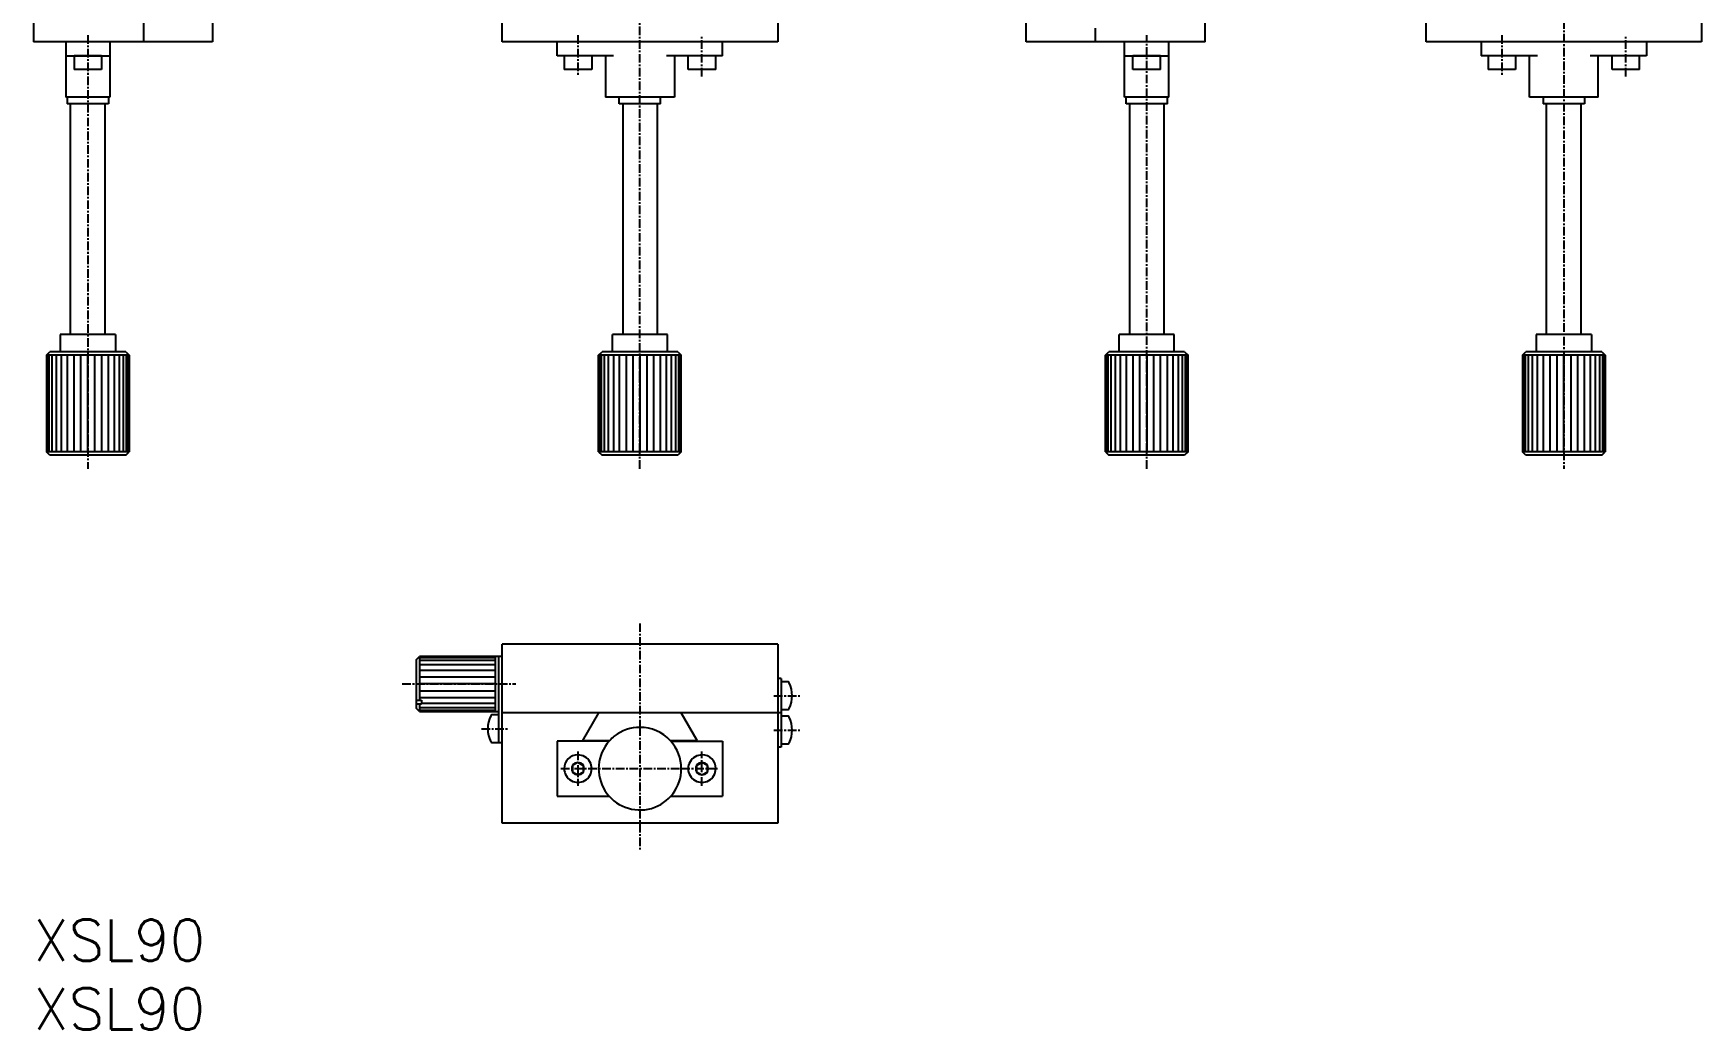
# Model space of a CAD drawing. Extents: x 1279 to 1540, y 1049 to 1341.
# Drawn here: x 1282.8 to 1525, y 1049.4 to 1194.1 of the extents above; entities that cross this region are included whole.
import ezdxf

# ---------------------------------------------------------------- set-up
doc = ezdxf.new("R2010")
doc.units = 0
doc.linetypes.add('CENTER', pattern=[2, 1.25, -0.25, 0.25, -0.25])
doc.layers.get('0').update_dxf_attribs({"linetype": 'CONTINUOUS'})
doc.layers.add('CENTER', color=1, linetype='CENTER')
doc.styles.get("Standard").update_dxf_attribs({"font": 'TXT', "bigfont": 'BIGFONT'})

msp = doc.modelspace()

# ---------------------------------------------------------------- linework, layer by layer
at = {"color": 7, "linetype": 'CONTINUOUS'}
for p, q in [((1282.84, 1282.81), (1282.84, 1192.81)), ((1350.9, 1192.81), (1350.9, 1281.81)), ((1390.9, 1282.81), (1390.9, 1192.81)), ((1452.96, 1192.81), (1452.96, 1282.81)), ((1525.02, 1282.81), (1525.02, 1192.81)), ((1426.96, 1192.81), (1426.96, 1237.81)), ((1485.02, 1192.81), (1485.02, 1227.81)), ((1298.84, 1201.81), (1298.84, 1192.81)), ((1308.84, 1197.31), (1308.84, 1192.81)), ((1436.96, 1194.81), (1436.96, 1192.81)), ((1308.84, 1192.81), (1282.84, 1192.81)), ((1287.74, 1192.81), (1283.44, 1192.81)), ((1287.54, 1192.81), (1287.54, 1190.81)), ((1293.94, 1192.81), (1293.94, 1190.81)), ((1356.9, 1192.81), (1350.9, 1192.81)), ((1358.9, 1192.81), (1356.9, 1192.81)), ((1360.9, 1192.81), (1358.9, 1192.81)), ((1358.9, 1190.81), (1358.9, 1192.81)), ((1366.9, 1192.81), (1360.9, 1192.81)), ((1367.9, 1192.81), (1366.9, 1192.81)), ((1368.4, 1192.81), (1367.9, 1192.81)), ((1373.4, 1192.81), (1368.4, 1192.81)), ((1373.9, 1192.81), (1373.4, 1192.81)), ((1374.9, 1192.81), (1373.9, 1192.81)), ((1380.9, 1192.81), (1374.9, 1192.81)), ((1382.9, 1192.81), (1380.9, 1192.81)), ((1384.9, 1192.81), (1382.9, 1192.81)), ((1382.9, 1190.81), (1382.9, 1192.81)), ((1390.9, 1192.81), (1384.9, 1192.81)), ((1452.96, 1192.81), (1426.96, 1192.81)), ((1441.26, 1190.81), (1441.26, 1192.81)), ((1447.66, 1190.81), (1447.66, 1192.81)), ((1525.02, 1192.81), (1485.02, 1192.81)), ((1493.02, 1192.81), (1493.02, 1190.81)), ((1517.02, 1192.81), (1517.02, 1190.81)), ((1287.54, 1190.81), (1287.54, 1184.81)), ((1287.54, 1190.81), (1293.94, 1190.81)), ((1292.74, 1190.81), (1288.74, 1190.81)), ((1288.74, 1190.81), (1288.74, 1188.81)), ((1292.74, 1190.81), (1292.74, 1188.81)), ((1293.94, 1190.81), (1293.94, 1184.81)), ((1359.9, 1190.81), (1358.9, 1190.81)), ((1363.9, 1190.81), (1358.9, 1190.81)), ((1359.9, 1190.81), (1359.9, 1188.81)), ((1367.06, 1190.81), (1363.9, 1190.81)), ((1363.9, 1190.81), (1363.9, 1188.81)), ((1365.9, 1190.81), (1365.9, 1184.81)), ((1382.9, 1190.81), (1374.74, 1190.81)), ((1375.9, 1190.81), (1375.9, 1184.81)), ((1377.9, 1188.81), (1377.9, 1190.81)), ((1381.9, 1188.81), (1381.9, 1190.81)), ((1441.26, 1184.81), (1441.26, 1190.81)), ((1441.26, 1190.81), (1447.66, 1190.81)), ((1442.46, 1188.81), (1442.46, 1190.81)), ((1446.46, 1190.81), (1442.46, 1190.81)), ((1446.46, 1188.81), (1446.46, 1190.81)), ((1447.66, 1184.81), (1447.66, 1190.81)), ((1501.18, 1190.81), (1493.02, 1190.81)), ((1494.02, 1190.81), (1494.02, 1188.81)), ((1498.02, 1190.81), (1494.02, 1190.81)), ((1498.02, 1190.81), (1498.02, 1188.81)), ((1500.02, 1184.81), (1500.02, 1190.81)), ((1512.02, 1190.81), (1508.86, 1190.81)), ((1510.02, 1184.81), (1510.02, 1190.81)), ((1517.02, 1190.81), (1512.02, 1190.81)), ((1512.02, 1188.81), (1512.02, 1190.81)), ((1517.02, 1190.81), (1516.02, 1190.81)), ((1516.02, 1188.81), (1516.02, 1190.81)), ((1292.74, 1188.81), (1288.74, 1188.81)), ((1363.9, 1188.81), (1359.9, 1188.81)), ((1381.9, 1188.81), (1377.9, 1188.81)), ((1446.46, 1188.81), (1442.46, 1188.81)), ((1498.02, 1188.81), (1494.02, 1188.81)), ((1516.02, 1188.81), (1512.02, 1188.81)), ((1293.94, 1184.81), (1287.54, 1184.81)), ((1287.74, 1184.81), (1287.74, 1183.81)), ((1293.74, 1184.81), (1293.74, 1183.81)), ((1367.9, 1184.81), (1365.9, 1184.81)), ((1367.9, 1183.81), (1367.9, 1184.81)), ((1373.9, 1184.81), (1367.9, 1184.81)), ((1375.9, 1184.81), (1373.9, 1184.81)), ((1373.9, 1183.81), (1373.9, 1184.81)), ((1447.66, 1184.81), (1441.26, 1184.81)), ((1441.46, 1183.81), (1441.46, 1184.81)), ((1447.46, 1183.81), (1447.46, 1184.81)), ((1502.52, 1184.81), (1500.02, 1184.81)), ((1502.02, 1184.81), (1502.02, 1183.81)), ((1507.52, 1184.81), (1502.52, 1184.81)), ((1510.02, 1184.81), (1507.52, 1184.81)), ((1508.02, 1184.81), (1508.02, 1183.81)), ((1288.24, 1183.81), (1287.74, 1183.81)), ((1288.24, 1150.31), (1288.24, 1183.81)), ((1293.24, 1183.81), (1288.24, 1183.81)), ((1293.24, 1150.31), (1293.24, 1183.81)), ((1293.74, 1183.81), (1293.24, 1183.81)), ((1368.4, 1183.81), (1367.9, 1183.81)), ((1368.4, 1183.81), (1368.4, 1150.31)), ((1373.4, 1183.81), (1368.4, 1183.81)), ((1373.4, 1183.81), (1373.4, 1150.31)), ((1373.9, 1183.81), (1373.4, 1183.81)), ((1441.96, 1183.81), (1441.46, 1183.81)), ((1441.96, 1183.81), (1441.96, 1150.31)), ((1446.96, 1183.81), (1441.96, 1183.81)), ((1446.96, 1183.81), (1446.96, 1150.31)), ((1447.46, 1183.81), (1446.96, 1183.81)), ((1502.52, 1183.81), (1502.02, 1183.81)), ((1502.52, 1150.31), (1502.52, 1183.81)), ((1507.52, 1183.81), (1502.52, 1183.81)), ((1507.52, 1150.31), (1507.52, 1183.81)), ((1508.02, 1183.81), (1507.52, 1183.81)), ((1288.24, 1150.31), (1286.74, 1150.31)), ((1286.74, 1150.31), (1286.74, 1147.81)), ((1294.74, 1150.31), (1286.74, 1150.31)), ((1293.24, 1150.31), (1288.24, 1150.31)), ((1294.74, 1150.31), (1293.24, 1150.31)), ((1294.74, 1150.31), (1294.74, 1147.81)), ((1294.74, 1150.31), (1294.74, 1147.81)), ((1368.4, 1150.31), (1366.9, 1150.31)), ((1366.9, 1147.81), (1366.9, 1150.31)), ((1374.9, 1150.31), (1366.9, 1150.31)), ((1366.9, 1147.81), (1366.9, 1150.31)), ((1373.4, 1150.31), (1368.4, 1150.31)), ((1374.9, 1150.31), (1373.4, 1150.31)), ((1374.9, 1147.81), (1374.9, 1150.31)), ((1440.46, 1147.81), (1440.46, 1150.31)), ((1448.46, 1150.31), (1440.46, 1150.31)), ((1440.46, 1147.81), (1440.46, 1150.31)), ((1441.96, 1150.31), (1440.46, 1150.31)), ((1446.96, 1150.31), (1441.96, 1150.31)), ((1448.46, 1150.31), (1446.96, 1150.31)), ((1448.46, 1147.81), (1448.46, 1150.31)), ((1509.02, 1150.31), (1501.02, 1150.31)), ((1501.02, 1150.31), (1501.02, 1147.81)), ((1502.52, 1150.31), (1501.02, 1150.31)), ((1507.52, 1150.31), (1502.52, 1150.31)), ((1509.02, 1150.31), (1507.52, 1150.31)), ((1509.02, 1150.31), (1509.02, 1147.81)), ((1509.02, 1150.31), (1509.02, 1147.81)), ((1284.74, 1147.31), (1285.24, 1147.81)), ((1284.83, 1147.31), (1284.74, 1147.31)), ((1284.74, 1147.31), (1284.74, 1133.31)), ((1285.1, 1147.31), (1284.83, 1147.31)), ((1285.54, 1147.31), (1285.1, 1147.31)), ((1296.24, 1147.81), (1285.24, 1147.81)), ((1286.14, 1147.31), (1285.54, 1147.31)), ((1286.88, 1147.31), (1286.14, 1147.31)), ((1287.74, 1147.31), (1286.88, 1147.31)), ((1288.72, 1147.31), (1287.74, 1147.31)), ((1289.7, 1147.31), (1288.72, 1147.31)), ((1290.74, 1147.31), (1289.7, 1147.31)), ((1296.74, 1147.31), (1290.74, 1147.31)), ((1296.24, 1147.81), (1296.74, 1147.31)), ((1296.74, 1147.31), (1296.74, 1133.31)), ((1296.74, 1133.31), (1296.74, 1147.31)), ((1364.9, 1147.31), (1365.4, 1147.81)), ((1364.9, 1133.31), (1364.9, 1147.31)), ((1370.9, 1147.31), (1364.9, 1147.31)), ((1364.9, 1147.31), (1364.9, 1133.31)), ((1376.4, 1147.81), (1365.4, 1147.81)), ((1374.9, 1147.81), (1366.9, 1147.81)), ((1371.94, 1147.31), (1370.9, 1147.31)), ((1372.92, 1147.31), (1371.94, 1147.31)), ((1373.9, 1147.31), (1372.92, 1147.31)), ((1374.76, 1147.31), (1373.9, 1147.31)), ((1375.5, 1147.31), (1374.76, 1147.31)), ((1376.1, 1147.31), (1375.5, 1147.31)), ((1376.54, 1147.31), (1376.1, 1147.31)), ((1376.4, 1147.81), (1376.9, 1147.31)), ((1376.81, 1147.31), (1376.54, 1147.31)), ((1376.9, 1147.31), (1376.81, 1147.31)), ((1376.9, 1133.31), (1376.9, 1147.31)), ((1438.46, 1147.31), (1438.96, 1147.81)), ((1438.55, 1147.31), (1438.46, 1147.31)), ((1438.46, 1147.31), (1438.46, 1133.31)), ((1444.46, 1147.31), (1438.46, 1147.31)), ((1438.46, 1133.31), (1438.46, 1147.31)), ((1438.82, 1147.31), (1438.55, 1147.31)), ((1439.26, 1147.31), (1438.82, 1147.31)), ((1449.96, 1147.81), (1438.96, 1147.81)), ((1448.46, 1147.81), (1440.46, 1147.81)), ((1445.5, 1147.31), (1444.46, 1147.31)), ((1446.48, 1147.31), (1445.5, 1147.31)), ((1447.46, 1147.31), (1446.48, 1147.31)), ((1448.32, 1147.31), (1447.46, 1147.31)), ((1449.06, 1147.31), (1448.32, 1147.31)), ((1449.66, 1147.31), (1449.06, 1147.31)), ((1450.1, 1147.31), (1449.66, 1147.31)), ((1449.96, 1147.81), (1450.46, 1147.31)), ((1450.37, 1147.31), (1450.1, 1147.31)), ((1450.46, 1147.31), (1450.37, 1147.31)), ((1450.46, 1133.31), (1450.46, 1147.31)), ((1499.02, 1147.31), (1499.52, 1147.81)), ((1499.02, 1147.31), (1499.02, 1133.31)), ((1499.11, 1147.31), (1499.02, 1147.31)), ((1499.38, 1147.31), (1499.11, 1147.31)), ((1499.82, 1147.31), (1499.38, 1147.31)), ((1510.52, 1147.81), (1499.52, 1147.81)), ((1500.42, 1147.31), (1499.82, 1147.31)), ((1501.16, 1147.31), (1500.42, 1147.31)), ((1509.02, 1147.81), (1501.02, 1147.81)), ((1502.02, 1147.31), (1501.16, 1147.31)), ((1503, 1147.31), (1502.02, 1147.31)), ((1503.98, 1147.31), (1503, 1147.31)), ((1505.02, 1147.31), (1503.98, 1147.31)), ((1511.02, 1147.31), (1505.02, 1147.31)), ((1510.52, 1147.81), (1511.02, 1147.31)), ((1511.02, 1133.31), (1511.02, 1147.31)), ((1511.02, 1147.31), (1511.02, 1133.31)), ((1285.24, 1132.81), (1284.74, 1133.31)), ((1284.83, 1133.31), (1284.74, 1133.31)), ((1285.1, 1133.31), (1284.83, 1133.31)), ((1285.54, 1133.31), (1285.1, 1133.31)), ((1288.54, 1132.81), (1285.24, 1132.81)), ((1286.14, 1133.31), (1285.54, 1133.31)), ((1286.88, 1133.31), (1286.14, 1133.31)), ((1287.74, 1133.31), (1286.88, 1133.31)), ((1288.72, 1133.31), (1287.74, 1133.31)), ((1288.74, 1132.81), (1288.54, 1132.81)), ((1289.7, 1133.31), (1288.72, 1133.31)), ((1292.74, 1132.81), (1288.74, 1132.81)), ((1290.74, 1133.31), (1289.7, 1133.31)), ((1296.74, 1133.31), (1290.74, 1133.31)), ((1296.24, 1132.81), (1292.74, 1132.81)), ((1296.24, 1132.81), (1296.74, 1133.31)), ((1364.9, 1133.31), (1365.4, 1132.81)), ((1370.9, 1133.31), (1364.9, 1133.31)), ((1368.9, 1132.81), (1365.4, 1132.81)), ((1372.9, 1132.81), (1368.9, 1132.81)), ((1371.94, 1133.31), (1370.9, 1133.31)), ((1372.92, 1133.31), (1371.94, 1133.31)), ((1373.1, 1132.81), (1372.9, 1132.81)), ((1373.9, 1133.31), (1372.92, 1133.31)), ((1376.4, 1132.81), (1373.1, 1132.81)), ((1374.76, 1133.31), (1373.9, 1133.31)), ((1375.5, 1133.31), (1374.76, 1133.31)), ((1376.1, 1133.31), (1375.5, 1133.31)), ((1376.54, 1133.31), (1376.1, 1133.31)), ((1376.9, 1133.31), (1376.4, 1132.81)), ((1376.81, 1133.31), (1376.54, 1133.31)), ((1376.9, 1133.31), (1376.81, 1133.31)), ((1444.46, 1133.31), (1438.46, 1133.31)), ((1438.46, 1133.31), (1438.96, 1132.81)), ((1442.46, 1132.81), (1438.96, 1132.81)), ((1446.46, 1132.81), (1442.46, 1132.81)), ((1445.5, 1133.31), (1444.46, 1133.31)), ((1446.48, 1133.31), (1445.5, 1133.31)), ((1446.66, 1132.81), (1446.46, 1132.81)), ((1447.46, 1133.31), (1446.48, 1133.31)), ((1449.96, 1132.81), (1446.66, 1132.81)), ((1448.32, 1133.31), (1447.46, 1133.31)), ((1449.06, 1133.31), (1448.32, 1133.31)), ((1449.66, 1133.31), (1449.06, 1133.31)), ((1450.1, 1133.31), (1449.66, 1133.31)), ((1450.46, 1133.31), (1449.96, 1132.81)), ((1450.37, 1133.31), (1450.1, 1133.31)), ((1450.46, 1133.31), (1450.37, 1133.31)), ((1499.11, 1133.31), (1499.02, 1133.31)), ((1499.52, 1132.81), (1499.02, 1133.31)), ((1499.38, 1133.31), (1499.11, 1133.31)), ((1499.82, 1133.31), (1499.38, 1133.31)), ((1502.82, 1132.81), (1499.52, 1132.81)), ((1500.42, 1133.31), (1499.82, 1133.31)), ((1501.16, 1133.31), (1500.42, 1133.31)), ((1502.02, 1133.31), (1501.16, 1133.31)), ((1503, 1133.31), (1502.02, 1133.31)), ((1503.02, 1132.81), (1502.82, 1132.81)), ((1503.98, 1133.31), (1503, 1133.31)), ((1507.02, 1132.81), (1503.02, 1132.81)), ((1505.02, 1133.31), (1503.98, 1133.31)), ((1511.02, 1133.31), (1505.02, 1133.31)), ((1510.52, 1132.81), (1507.02, 1132.81)), ((1510.52, 1132.81), (1511.02, 1133.31)), ((1350.9, 1103.58), (1350.9, 1105.38)), ((1370.9, 1105.38), (1350.9, 1105.38)), ((1390.9, 1105.38), (1370.9, 1105.38)), ((1390.9, 1105.38), (1390.9, 1079.38)), ((1338.4, 1103.08), (1338.9, 1103.58)), ((1338.4, 1103.08), (1338.4, 1096.08)), ((1349.9, 1103.58), (1338.9, 1103.58)), ((1350.4, 1103.58), (1349.9, 1103.58)), ((1349.9, 1103.33), (1349.9, 1103.58)), ((1349.9, 1103.58), (1349.9, 1095.58)), ((1350.4, 1095.58), (1350.4, 1103.58)), ((1350.9, 1103.58), (1350.4, 1103.58)), ((1350.9, 1091.08), (1350.9, 1103.58)), ((1391.4, 1100.38), (1390.9, 1100.38)), ((1391.4, 1100.38), (1391.4, 1095.38)), ((1338.4, 1097.22), (1339.2, 1097.22)), ((1339.2, 1097.22), (1339.2, 1096.65)), ((1339.2, 1096.65), (1338.4, 1096.65)), ((1338.9, 1095.58), (1338.4, 1096.08)), ((1338.9, 1095.58), (1350.4, 1095.58)), ((1350.4, 1091.08), (1350.4, 1095.58)), ((1391.4, 1095.38), (1350.9, 1095.38)), ((1364.9, 1095.38), (1362.53, 1091.28)), ((1379.21, 1091.38), (1376.9, 1095.38)), ((1391.4, 1095.38), (1391.4, 1090.38)), ((1350.4, 1091.08), (1350.9, 1091.08)), ((1350.9, 1079.38), (1350.9, 1091.08)), ((1358.9, 1091.28), (1358.9, 1083.28)), ((1358.9, 1091.28), (1358.9, 1083.28)), ((1362.53, 1091.28), (1358.9, 1091.28)), ((1366.43, 1091.28), (1362.53, 1091.28)), ((1362.59, 1091.38), (1366.52, 1091.38)), ((1375.28, 1091.38), (1379.21, 1091.38)), ((1375.37, 1091.28), (1379.27, 1091.28)), ((1379.27, 1091.28), (1379.21, 1091.38)), ((1379.27, 1091.28), (1382.9, 1091.28)), ((1382.9, 1091.28), (1382.9, 1083.28)), ((1390.9, 1090.68), (1390.9, 1090.38)), ((1391.4, 1090.38), (1390.9, 1090.38)), ((1361.9, 1088.18), (1361.12, 1087.73)), ((1361.12, 1087.73), (1361.12, 1086.83)), ((1361.9, 1088.18), (1362.68, 1087.73)), ((1362.68, 1086.83), (1362.68, 1087.73)), ((1379.12, 1087.73), (1379.9, 1088.18)), ((1379.12, 1087.73), (1379.12, 1086.83)), ((1380.68, 1087.73), (1379.9, 1088.18)), ((1380.68, 1086.83), (1380.68, 1087.73)), ((1361.12, 1086.83), (1361.9, 1086.38)), ((1361.9, 1086.38), (1362.68, 1086.83)), ((1379.12, 1086.83), (1379.9, 1086.38)), ((1379.9, 1086.38), (1380.68, 1086.83)), ((1358.9, 1083.28), (1366.43, 1083.28)), ((1375.37, 1083.28), (1382.9, 1083.28)), ((1379.9, 1079.38), (1350.9, 1079.38)), ((1390.9, 1079.38), (1379.9, 1079.38))]:
    msp.add_line(p, q, dxfattribs=at)
at = {"color": 3, "linetype": 'CONTINUOUS'}
for p, q in [((1284.83, 1147.31), (1284.83, 1133.31)), ((1285.1, 1147.31), (1285.1, 1133.31)), ((1285.54, 1147.31), (1285.54, 1133.31)), ((1286.14, 1147.31), (1286.14, 1133.31)), ((1286.88, 1147.31), (1286.88, 1133.31)), ((1287.74, 1147.31), (1287.74, 1133.31)), ((1288.72, 1147.31), (1288.72, 1133.31)), ((1289.7, 1147.31), (1289.7, 1133.31)), ((1290.74, 1133.31), (1290.74, 1147.31)), ((1291.78, 1133.31), (1291.78, 1147.31)), ((1292.76, 1133.31), (1292.76, 1147.31)), ((1293.74, 1133.31), (1293.74, 1147.31)), ((1294.6, 1133.31), (1294.6, 1147.31)), ((1295.33, 1133.31), (1295.33, 1147.31)), ((1295.93, 1133.31), (1295.93, 1147.31)), ((1296.38, 1133.31), (1296.38, 1147.31)), ((1296.65, 1133.31), (1296.65, 1147.31)), ((1364.99, 1147.31), (1364.99, 1133.31)), ((1365.26, 1147.31), (1365.26, 1133.31)), ((1365.7, 1147.31), (1365.7, 1133.31)), ((1366.3, 1147.31), (1366.3, 1133.31)), ((1367.04, 1147.31), (1367.04, 1133.31)), ((1367.9, 1147.31), (1367.9, 1133.31)), ((1368.88, 1147.31), (1368.88, 1133.31)), ((1369.86, 1147.31), (1369.86, 1133.31)), ((1370.9, 1147.31), (1370.9, 1133.31)), ((1371.94, 1133.31), (1371.94, 1147.31)), ((1372.92, 1133.31), (1372.92, 1147.31)), ((1373.9, 1133.31), (1373.9, 1147.31)), ((1374.76, 1133.31), (1374.76, 1147.31)), ((1375.5, 1133.31), (1375.5, 1147.31)), ((1376.1, 1133.31), (1376.1, 1147.31)), ((1376.54, 1133.31), (1376.54, 1147.31)), ((1376.81, 1133.31), (1376.81, 1147.31)), ((1438.55, 1147.31), (1438.55, 1133.31)), ((1438.82, 1147.31), (1438.82, 1133.31)), ((1439.26, 1147.31), (1439.26, 1133.31)), ((1439.86, 1147.31), (1439.86, 1133.31)), ((1440.6, 1147.31), (1440.6, 1133.31)), ((1441.46, 1147.31), (1441.46, 1133.31)), ((1442.44, 1147.31), (1442.44, 1133.31)), ((1443.42, 1147.31), (1443.42, 1133.31)), ((1444.46, 1147.31), (1444.46, 1133.31)), ((1445.5, 1133.31), (1445.5, 1147.31)), ((1446.48, 1133.31), (1446.48, 1147.31)), ((1447.46, 1133.31), (1447.46, 1147.31)), ((1448.32, 1133.31), (1448.32, 1147.31)), ((1449.06, 1133.31), (1449.06, 1147.31)), ((1449.66, 1133.31), (1449.66, 1147.31)), ((1450.1, 1133.31), (1450.1, 1147.31)), ((1450.37, 1133.31), (1450.37, 1147.31)), ((1499.11, 1147.31), (1499.11, 1133.31)), ((1499.38, 1147.31), (1499.38, 1133.31)), ((1499.82, 1147.31), (1499.82, 1133.31)), ((1500.42, 1147.31), (1500.42, 1133.31)), ((1501.16, 1147.31), (1501.16, 1133.31)), ((1502.02, 1147.31), (1502.02, 1133.31)), ((1503, 1147.31), (1503, 1133.31)), ((1503.98, 1147.31), (1503.98, 1133.31)), ((1505.02, 1133.31), (1505.02, 1147.31)), ((1506.06, 1133.31), (1506.06, 1147.31)), ((1507.04, 1133.31), (1507.04, 1147.31)), ((1508.02, 1133.31), (1508.02, 1147.31)), ((1508.88, 1133.31), (1508.88, 1147.31)), ((1509.62, 1133.31), (1509.62, 1147.31)), ((1510.22, 1133.31), (1510.22, 1147.31)), ((1510.66, 1133.31), (1510.66, 1147.31)), ((1510.93, 1133.31), (1510.93, 1147.31)), ((1338.9, 1103.58), (1338.9, 1097.22)), ((1338.9, 1103.44), (1349.9, 1103.44)), ((1338.9, 1103.04), (1349.9, 1103.04)), ((1338.9, 1102.41), (1349.9, 1102.41)), ((1338.9, 1101.58), (1349.9, 1101.58)), ((1338.9, 1100.62), (1349.9, 1100.62)), ((1349.9, 1099.58), (1338.9, 1099.58)), ((1392.39, 1099.88), (1391.4, 1099.88)), ((1349.9, 1098.54), (1338.9, 1098.54)), ((1349.9, 1097.58), (1338.9, 1097.58)), ((1338.9, 1096.65), (1338.9, 1095.58)), ((1349.9, 1096.12), (1338.9, 1096.12)), ((1349.9, 1095.72), (1338.9, 1095.72)), ((1349.9, 1096.75), (1339.2, 1096.75)), ((1350.4, 1095.08), (1349.41, 1095.08)), ((1391.4, 1095.88), (1392.39, 1095.88)), ((1392.39, 1094.88), (1391.4, 1094.88)), ((1349.41, 1091.08), (1350.4, 1091.08)), ((1391.4, 1090.88), (1392.39, 1090.88))]:
    msp.add_line(p, q, dxfattribs=at)
for centre, radius, start, end in [((1392.39, 1099.68), 0.2, 25.6716, 90), ((1388.64, 1097.88), 4.35, 334.3284, 25.6716), ((1353.15, 1093.08), 4.35, 154.3284, 205.6716), ((1349.41, 1094.88), 0.2, 90, 154.3284), ((1392.39, 1096.08), 0.2, 270, 334.3284), ((1392.39, 1094.68), 0.2, 25.6716, 90), ((1388.64, 1092.88), 4.35, 334.3284, 25.6716), ((1349.41, 1091.28), 0.2, 205.6716, 270), ((1392.39, 1091.08), 0.2, 270, 334.3284)]:
    msp.add_arc(centre, radius, start, end, dxfattribs=at)
at = {"color": 7, "linetype": 'CONTINUOUS'}
for centre, radius, start, end in [((1370.9, 1087.28), 6, 90, 128.4332), ((1370.9, 1087.28), 6, 43.1047, 90), ((1370.9, 1087.28), 6, 138.1897, 0), ((1370.9, 1087.28), 6, 136.8953, 138.1897), ((1370.9, 1087.28), 6, 128.4332, 136.8953), ((1370.9, 1087.28), 6, 41.8103, 43.1047), ((1370.9, 1087.28), 6, 0, 41.8103), ((1361.9, 1087.28), 2, 90, 180), ((1361.9, 1087.28), 0.9, 150, 180), ((1361.9, 1087.28), 0.9, 90, 150), ((1361.9, 1087.28), 2, 30, 90), ((1361.9, 1087.28), 0.9, 30, 90), ((1361.9, 1087.28), 0.9, 330, 30), ((1361.9, 1087.28), 2, 330, 30), ((1379.9, 1087.28), 2, 150, 210), ((1379.9, 1087.28), 2, 90, 150), ((1379.9, 1087.28), 0.9, 150, 210), ((1379.9, 1087.28), 0.9, 90, 150), ((1379.9, 1087.28), 2, 0, 90), ((1379.9, 1087.28), 0.9, 30, 90), ((1379.9, 1087.28), 0.9, 0, 30), ((1361.9, 1087.28), 2, 180, 210), ((1361.9, 1087.28), 2, 210, 270), ((1361.9, 1087.28), 0.9, 180, 210), ((1361.9, 1087.28), 0.9, 210, 270), ((1361.9, 1087.28), 0.9, 270, 330), ((1361.9, 1087.28), 2, 270, 330), ((1379.9, 1087.28), 2, 210, 270), ((1379.9, 1087.28), 0.9, 210, 270), ((1379.9, 1087.28), 0.9, 270, 330), ((1379.9, 1087.28), 2, 270, 330), ((1379.9, 1087.28), 0.9, 330, 0), ((1379.9, 1087.28), 2, 330, 0)]:
    msp.add_arc(centre, radius, start, end, dxfattribs=at)
at = {"layer": 'CENTER', "color": 1, "linetype": 'CENTER'}
for p, q in [((1505.02, 1289.97), (1505.02, 1143.81)), ((1370.9, 1143.81), (1370.9, 1285.81)), ((1290.74, 1193.81), (1290.74, 1130.81)), ((1361.9, 1193.81), (1361.9, 1187.81)), ((1379.9, 1187.81), (1379.9, 1193.81)), ((1444.46, 1130.81), (1444.46, 1193.81)), ((1496.02, 1193.81), (1496.02, 1187.81)), ((1514.02, 1187.81), (1514.02, 1193.81)), ((1290.74, 1147.31), (1290.74, 1133.31)), ((1370.9, 1133.31), (1370.9, 1147.31)), ((1444.46, 1133.31), (1444.46, 1147.31)), ((1505.02, 1147.31), (1505.02, 1133.31)), ((1370.9, 1130.81), (1370.9, 1133.31)), ((1505.02, 1133.31), (1505.02, 1130.81)), ((1370.9, 1108.38), (1370.9, 1093.28)), ((1336.4, 1099.58), (1352.9, 1099.58)), ((1390.35, 1097.88), (1394.35, 1097.88)), ((1347.9, 1093.08), (1351.9, 1093.08)), ((1370.9, 1093.28), (1370.9, 1075.38)), ((1390.35, 1092.88), (1394.35, 1092.88)), ((1361.9, 1089.78), (1361.9, 1084.78)), ((1379.9, 1084.78), (1379.9, 1089.78)), ((1359.4, 1087.28), (1376.9, 1087.28)), ((1376.9, 1087.28), (1382.4, 1087.28))]:
    msp.add_line(p, q, dxfattribs=at)

# ---------------------------------------------------------------- texts
at = {"color": 7, "linetype": 'CONTINUOUS'}
for p in [(1282.84, 1059.38), (1282.84, 1049.38)]:
    msp.add_text('XSL90', height=6, dxfattribs=at).set_placement(p)

doc.saveas('drawing.dxf')
